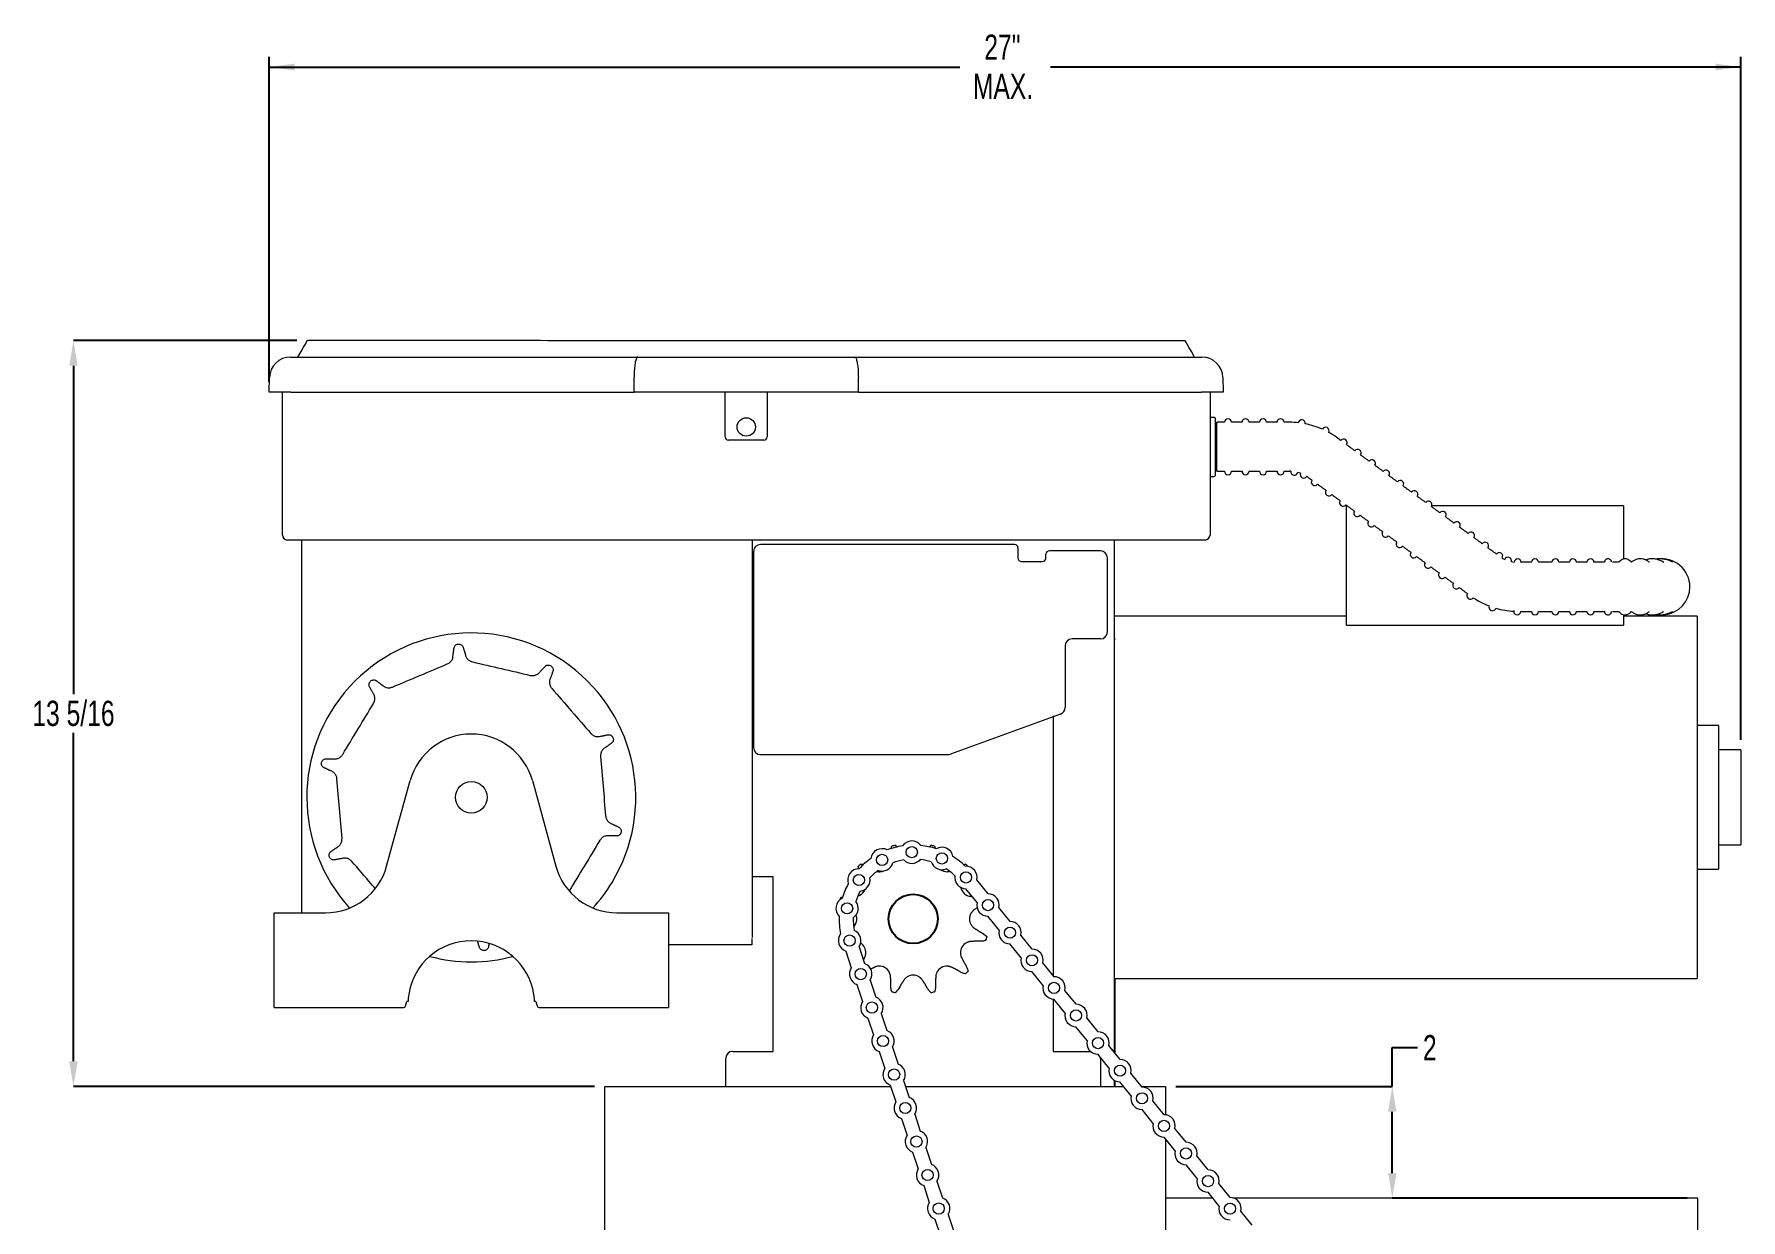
# Model space of a CAD drawing. Header units: inches. Extents: x 2.1 to 21.5, y 6 to 20.3.
# Drawn here: x 11.36 to 21.52, y 13.24 to 20.29 of the extents above; entities that cross this region are included whole.
import ezdxf

# ---------------------------------------------------------------- set-up
doc = ezdxf.new("R2010")
doc.units = ezdxf.units.IN
doc.header["$MEASUREMENT"] = 0
doc.header["$PDSIZE"] = -1
doc.layers.add('DIM', color=1, linetype='Continuous')
doc.styles.add('SLDTEXTSTYLE0', font='ARIAL.TTF', dxfattribs={"width": 0.7})
doc.dimstyles.new('SLDDIMSTYLE0', dxfattribs={"dimtxt": 0.15, "dimasz": 0.15, "dimexe": 0, "dimexo": 0.0625, "dimgap": 0.0375, "dimtad": 0, "dimtih": 1, "dimtoh": 1, "dimdec": 3, "dimlfac": 3, "dimrnd": 1e-09, "dimzin": 12, "dimdsep": 46, "dimtxsty": 'SLDTEXTSTYLE0', "dimsah": 1, "dimcen": 0.09, "dimadec": 0, "dimazin": 0, "dimtfac": 1, "dimtdec": 3, "dimtofl": 0, "dimtmove": 0, "dimatfit": 3, "dimfxl": 0, "dimtolj": 1, "dimtzin": 12, "dimarcsym": 0})
doc.dimstyles.new('SLDDIMSTYLE1', dxfattribs={"dimtxt": 0.15, "dimasz": 0.15, "dimexe": 0, "dimexo": 0.0625, "dimgap": 0.0375, "dimtad": 0, "dimtih": 1, "dimtoh": 1, "dimdec": 3, "dimlfac": 3, "dimrnd": 1e-09, "dimzin": 12, "dimdsep": 46, "dimtxsty": 'SLDTEXTSTYLE0', "dimsah": 1, "dimcen": 0.09, "dimadec": 0, "dimazin": 0, "dimtfac": 1, "dimtdec": 3, "dimtofl": 0, "dimtmove": 0, "dimatfit": 3, "dimfxl": 0, "dimtolj": 1, "dimtzin": 12, "dimarcsym": 0})

# ---------------------------------------------------------------- blocks, each defined once
blk = doc.blocks.new('*D5')
at = {"layer": 'DIM'}
for p, q in [((12.763, 18.221), (12.763, 20.155)), ((21.516, 16.092), (21.516, 20.155)), ((12.763, 20.095), (16.87, 20.095)), ((21.516, 20.095), (17.409, 20.095))]:
    blk.add_line(p, q, dxfattribs=at)
for points in [[(12.763, 20.095), (12.913, 20.075), (12.913, 20.115)], [(21.516, 20.095), (21.366, 20.115), (21.366, 20.075)]]:
    blk.add_solid(points, dxfattribs=at)
at = {"layer": 'DIM', "char_height": 0.15, "attachment_point": 1, "style": 'SLDTEXTSTYLE0'}
for s, insert in [('27"', (17.016, 20.288)), ('MAX.', (16.948, 20.055))]:
    blk.add_mtext(s, dxfattribs=dict(at, insert=insert))
blk = doc.blocks.new('*D10')
at = {"color": 0, "linetype": 'ByBlock', "lineweight": -2}
for p, q in [((12.927, 18.467), (11.598, 18.467)), ((11.598, 18.317), (11.598, 16.363)), ((11.598, 14.179), (11.598, 16.133)), ((14.697, 14.029), (11.598, 14.029))]:
    blk.add_line(p, q, dxfattribs=at)
at = {"color": 0, "linetype": 'ByBlock'}
for points in [[(11.598, 18.467), (11.573, 18.317), (11.623, 18.317)], [(11.598, 14.029), (11.573, 14.179), (11.623, 14.179)]]:
    blk.add_solid(points, dxfattribs=at)
at = {"layer": 'DEFPOINTS', "color": 0, "linetype": 'ByBlock'}
for p in [(12.989, 18.467), (14.76, 14.029)]:
    blk.add_point(p, dxfattribs=at)
at = {"color": 0, "linetype": 'ByBlock', "insert": (11.598, 16.248), "char_height": 0.15, "attachment_point": 5, "style": 'SLDTEXTSTYLE0'}
blk.add_mtext('13 5/16', dxfattribs=at)
blk = doc.blocks.new('*D11')
at = {"layer": 'DEFPOINTS', "color": 0}
for p in [(18.093, 14.029), (19.443, 13.364), (21.26, 13.364)]:
    blk.add_point(p, dxfattribs=at)
at = {"layer": 'DIM', "color": 0, "lineweight": -2}
for p, q in [((19.443, 14.029), (19.443, 14.26)), ((19.443, 14.26), (19.593, 14.26)), ((18.155, 14.029), (19.443, 14.029)), ((19.443, 13.514), (19.443, 13.879)), ((21.197, 13.364), (19.443, 13.364))]:
    blk.add_line(p, q, dxfattribs=at)
at = {"layer": 'DIM', "color": 0}
for points in [[(19.418, 13.879), (19.468, 13.879), (19.443, 14.029)], [(19.418, 13.514), (19.468, 13.514), (19.443, 13.364)]]:
    blk.add_solid(points, dxfattribs=at)
at = {"layer": 'DIM', "color": 0, "insert": (19.666, 14.335), "char_height": 0.15, "attachment_point": 2, "style": 'SLDTEXTSTYLE0'}
blk.add_mtext('\\A1;2', dxfattribs=at)

msp = doc.modelspace()

# ---------------------------------------------------------------- linework, layer by layer
at = {"color": 7, "linetype": 'Continuous', "lineweight": 15}
for p, q in [((12.889271, 18.369427), (12.891433, 18.369427)), ((12.891433, 18.369427), (14.95452, 18.369427)), ((14.95452, 18.369427), (16.245014, 18.369427)), ((16.245014, 18.369427), (18.3081, 18.369427)), ((18.3081, 18.369427), (18.310263, 18.369427)), ((12.762797, 18.161094), (12.76429, 18.246609)), ((18.435244, 18.246609), (18.436737, 18.161094)), ((12.891433, 18.161094), (12.762797, 18.161094)), ((12.840667, 17.316834), (12.840667, 18.161094)), ((12.891433, 18.161094), (14.932476, 18.161094)), ((16.267057, 18.161094), (14.932476, 18.161094)), ((15.474767, 17.894751), (15.474767, 18.161094)), ((15.724767, 18.161094), (15.724767, 17.894751)), ((16.267057, 18.161094), (18.3081, 18.161094)), ((18.436737, 18.161094), (18.3081, 18.161094)), ((18.358867, 18.161094), (18.358867, 17.316834)), ((18.358867, 18.01076), (18.3822, 18.01076)), ((18.388867, 18.004261), (18.388867, 17.734989)), ((18.398867, 17.835234), (18.398867, 17.981067)), ((15.704767, 17.87475), (15.494767, 17.87475)), ((18.398867, 17.6894), (18.398867, 17.835234)), ((18.388867, 17.734989), (18.388867, 17.67055)), ((18.388867, 17.67055), (18.388867, 17.665234)), ((19.1687, 17.484234), (19.1687, 17.1509)), ((20.8187, 17.484234), (20.8187, 17.167157)), ((12.840667, 17.310167), (12.840667, 17.316834)), ((16.65907, 17.280234), (12.8706, 17.280234)), ((12.954533, 17.280234), (12.954533, 15.062567)), ((15.6362, 17.280234), (15.6362, 14.9159)), ((18.328933, 17.280234), (16.65907, 17.280234)), ((17.789533, 14.670901), (17.789533, 17.280234)), ((18.358867, 17.316834), (18.358867, 17.310167)), ((15.642867, 17.211978), (15.642867, 16.045311)), ((16.657868, 17.253645), (15.684533, 17.253645)), ((17.1962, 17.253645), (16.657868, 17.253645)), ((17.2162, 17.233645), (17.2162, 17.173644)), ((17.382867, 17.173644), (17.382867, 17.196144)), ((17.7062, 17.216144), (17.402867, 17.216144)), ((17.747867, 16.733478), (17.747867, 17.174478)), ((17.2362, 17.153644), (17.362867, 17.153644)), ((19.1687, 17.1509), (19.1687, 16.774754)), ((20.789143, 17.147734), (20.753135, 17.147734)), ((20.753036, 16.856067), (20.789207, 16.856067)), ((19.1687, 16.774754), (20.8187, 16.774754)), ((20.8187, 16.836417), (20.8187, 16.774754)), ((21.214533, 16.827567), (20.8812, 16.827567)), ((21.2562, 16.827567), (21.2562, 14.670901)), ((17.4962, 16.650144), (17.4962, 16.283487)), ((17.7062, 16.691811), (17.537867, 16.691811)), ((17.789533, 16.695311), (17.789533, 16.685311)), ((17.468784, 16.244333), (16.814403, 16.006157)), ((17.4262, 16.234187), (17.4262, 14.688079)), ((21.382867, 16.175901), (21.382867, 15.322567)), ((15.684533, 16.003644), (16.800152, 16.003644)), ((21.5162, 16.031567), (21.5162, 15.4669)), ((13.461029, 15.339281), (13.601371, 15.849187)), ((14.327696, 15.849187), (14.468037, 15.339281)), ((16.620635, 15.366845), (16.628885, 15.371283)), ((15.759533, 15.275901), (15.6362, 15.275901)), ((15.759533, 14.237567), (15.759533, 15.275901)), ((17.038162, 15.174962), (16.972148, 15.257791)), ((16.972993, 15.123024), (16.90698, 15.205853)), ((12.7912, 14.575234), (12.7912, 15.062567)), ((12.7912, 15.062567), (13.097867, 15.062567)), ((14.8312, 15.062567), (15.137867, 15.062567)), ((15.137867, 15.062567), (15.137867, 14.575234)), ((17.103877, 14.958801), (17.037864, 15.041629)), ((17.169045, 15.010739), (17.103032, 15.093568)), ((17.299929, 14.846515), (17.233916, 14.929344)), ((15.6337, 14.872234), (15.137867, 14.872234)), ((15.6337, 14.9089), (15.6337, 14.872234)), ((16.191634, 14.834484), (16.225052, 14.733977)), ((16.270711, 14.860776), (16.304129, 14.76027)), ((17.234761, 14.794577), (17.168748, 14.877406)), ((17.430813, 14.682291), (17.3648, 14.76512)), ((16.257891, 14.63521), (16.291309, 14.534703)), ((16.336968, 14.661502), (16.370386, 14.560996)), ((17.365645, 14.630353), (17.299631, 14.713182)), ((12.7912, 14.499234), (12.7912, 14.575234)), ((13.588207, 14.535234), (13.580755, 14.535234)), ((14.348312, 14.535234), (14.34086, 14.535234)), ((15.137867, 14.575234), (15.137867, 14.499234)), ((17.4262, 14.549108), (17.4262, 14.237567)), ((17.496528, 14.466129), (17.430515, 14.548958)), ((17.561696, 14.518067), (17.495683, 14.600896)), ((12.7912, 14.499234), (13.56344, 14.499234)), ((14.365627, 14.499234), (15.137867, 14.499234)), ((16.324149, 14.435936), (16.357566, 14.33543)), ((16.403225, 14.462229), (16.436643, 14.361722)), ((17.69258, 14.353843), (17.626567, 14.436672)), ((17.627412, 14.301906), (17.561399, 14.384734)), ((15.519533, 14.237567), (15.759533, 14.237567)), ((16.390406, 14.236663), (16.423824, 14.136156)), ((16.469483, 14.262955), (16.5029, 14.162449)), ((17.4262, 14.237567), (17.647897, 14.237567)), ((17.758296, 14.137682), (17.692283, 14.22051)), ((17.823464, 14.18962), (17.757451, 14.272448)), ((15.477867, 14.029234), (15.477867, 14.1959)), ((17.707867, 14.1959), (17.7075, 14.201417)), ((17.707867, 14.1959), (17.707867, 14.029234)), ((14.759533, 13.779234), (14.759533, 14.029234)), ((14.759533, 14.029234), (16.459375, 14.029234)), ((16.456663, 14.037389), (16.490081, 13.936882)), ((16.53574, 14.063682), (16.569158, 13.963175)), ((16.547193, 14.029234), (17.844727, 14.029234)), ((17.889179, 13.973458), (17.823166, 14.056287)), ((17.954348, 14.025396), (17.888334, 14.108225)), ((17.951289, 14.029234), (18.092867, 14.029234)), ((18.092867, 14.029234), (18.092867, 13.860716)), ((18.085231, 13.861172), (18.019218, 13.944001)), ((16.52292, 13.838115), (16.556338, 13.737609)), ((16.601997, 13.864408), (16.635415, 13.763901)), ((18.020063, 13.809234), (17.95405, 13.892063)), ((14.759533, 11.779234), (14.759533, 13.779234)), ((18.150947, 13.64501), (18.084934, 13.727839)), ((18.092867, 13.717885), (18.092867, 12.030551)), ((18.216115, 13.696948), (18.150102, 13.779777)), ((16.589177, 13.638842), (16.622595, 13.538335)), ((16.668254, 13.665134), (16.701672, 13.564627)), ((18.346999, 13.532724), (18.280985, 13.615553)), ((18.281831, 13.480786), (18.215817, 13.563615)), ((16.655434, 13.439568), (16.688852, 13.339061)), ((16.734511, 13.46586), (16.767929, 13.365354)), ((18.477882, 13.368501), (18.411869, 13.45133)), ((18.374721, 13.364234), (18.092867, 13.364234)), ((18.412714, 13.316563), (18.346701, 13.399392)), ((21.259533, 13.364234), (18.501201, 13.364234)), ((21.259533, 8.030901), (21.259533, 13.364234)), ((16.721692, 13.240294), (16.755109, 13.139788)), ((16.800768, 13.266587), (16.834186, 13.16608)), ((18.608766, 13.204277), (18.542753, 13.287106))]:
    msp.add_line(p, q, dxfattribs=at)
for p, q in [((17.789533, 14.670901), (17.789533, 14.232193)), ((17.789533, 14.065479), (17.789533, 14.029234))]:
    msp.add_line(p, q)
at = {"color": 7, "linetype": 'Continuous', "lineweight": 15, "flags": 128}
for points in [[(12.9331, 18.369427), (12.951679, 18.401608), (12.96656, 18.427381), (12.97773, 18.446729), (12.985182, 18.459635), (12.988909, 18.466092), (12.989375, 18.466899)], [(18.266433, 18.369427), (18.247854, 18.401608), (18.232974, 18.427381), (18.221804, 18.446729), (18.214352, 18.459635), (18.210624, 18.466092), (18.210158, 18.466899)], [(20.165105, 16.860965), (20.165094, 16.859879), (20.165084, 16.858935), (20.165075, 16.858135), (20.165069, 16.85748), (20.165063, 16.856969), (20.165059, 16.856604), (20.165057, 16.856385), (20.165056, 16.856312)]]:
    msp.add_lwpolyline(points, dxfattribs=at)
at = {"color": 7, "linetype": 'Continuous', "lineweight": 15}
for centre, radius in [((15.599767, 17.953084), 0.054667), ((13.964533, 15.749234), 0.094), ((16.584868, 15.423106), 0.033333), ((16.40805, 15.377199), 0.033333), ((16.763658, 15.385606), 0.033333), ((16.270083, 15.257459), 0.033333), ((16.907129, 15.27252), 0.033333), ((17.038013, 15.108296), 0.033333), ((16.199745, 15.088863), 0.033333), ((16.214753, 14.897013), 0.033333), ((17.168896, 14.944072), 0.033333), ((16.28101, 14.69774), 0.033333), ((17.29978, 14.779848), 0.033333), ((17.430664, 14.615625), 0.033333), ((16.347267, 14.498466), 0.033333), ((17.561548, 14.451401), 0.033333), ((16.413524, 14.299192), 0.033333), ((17.692431, 14.287177), 0.033333), ((16.479782, 14.099919), 0.033333), ((17.823315, 14.122953), 0.033333), ((16.546039, 13.900645), 0.033333), ((17.954199, 13.958729), 0.033333), ((18.085082, 13.794506), 0.033333), ((16.612296, 13.701371), 0.033333), ((18.215966, 13.630282), 0.033333), ((16.678553, 13.502098), 0.033333), ((18.34685, 13.466058), 0.033333), ((16.74481, 13.302824), 0.033333), ((18.477734, 13.301834), 0.033333)]:
    msp.add_circle(centre, radius, dxfattribs=at)
msp.add_circle((16.592867, 15.0259), 0.146667)
for centre, radius, start, end in [((12.889271, 18.244428), 0.125, 90, 179), ((18.310263, 18.244428), 0.125, 1, 90), ((18.465533, 17.981067), 0.020833, 0, 180), ((18.5697, 17.981067), 0.020833, 0, 180), ((18.673867, 17.981067), 0.020833, 0, 180), ((18.778033, 17.981067), 0.020833, 0, 180), ((18.831819, 17.5019), 0.479167, 83.8329994, 90), ((18.903966, 17.975604), 0.020833, 351.3401622, 171.3401622), ((18.831819, 17.5019), 0.479167, 65.9289552, 78.85706), ((15.494767, 17.89475), 0.02, 180, 270), ((15.704767, 17.89475), 0.02, 270, 0), ((19.046107, 17.930481), 0.020833, 333.4352311, 153.4352311), ((18.831819, 17.5019), 0.479167, 53.8732842, 60.935488), ((19.153527, 17.860314), 0.020833, 323.8732842, 143.8732842), ((19.237664, 17.7989), 0.020833, 323.8732842, 143.8732842), ((18.3822, 17.665234), 0.006667, 270, 0), ((18.465533, 17.6894), 0.020833, 180, 0), ((18.5697, 17.6894), 0.020833, 180, 0), ((18.673867, 17.6894), 0.020833, 180, 0), ((18.778033, 17.6894), 0.020833, 180, 0), ((18.831819, 17.5019), 0.1875, 87.7235322, 90), ((18.860051, 17.687263), 0.020833, 171.3401622, 351.3401622), ((18.831819, 17.5019), 0.1875, 69.8189874, 74.9576477), ((18.915671, 17.669606), 0.020833, 153.4352311, 333.4352311), ((19.321801, 17.737486), 0.020833, 323.8732842, 143.8732842), ((19.405938, 17.676073), 0.020833, 323.8732842, 143.8732842), ((18.831819, 17.5019), 0.1875, 53.8732842, 57.0533027), ((18.981569, 17.624731), 0.020833, 143.8732842, 323.8732842), ((19.065706, 17.563317), 0.020833, 143.8732842, 323.8732842), ((19.490075, 17.614659), 0.020833, 323.8732842, 143.8732842), ((19.574212, 17.553245), 0.020833, 323.8732842, 143.8732842), ((19.149843, 17.501903), 0.020833, 143.8732842, 323.8732842), ((19.658349, 17.491831), 0.020833, 323.8732842, 143.8732842), ((19.23398, 17.440489), 0.020833, 143.8732842, 323.8732842), ((19.318117, 17.379075), 0.020833, 143.8732842, 323.8732842), ((19.742486, 17.430417), 0.020833, 323.8732842, 143.8732842), ((19.826623, 17.369003), 0.020833, 323.8732842, 143.8732842), ((12.8706, 17.310167), 0.029933, 180, 270), ((18.328933, 17.310167), 0.029933, 270, 0), ((19.402254, 17.317661), 0.020833, 143.8732842, 323.8732842), ((19.486391, 17.256247), 0.020833, 143.8732842, 323.8732842), ((19.91076, 17.307589), 0.020833, 323.8732842, 143.8732842), ((19.994897, 17.246176), 0.020833, 323.8732842, 143.8732842), ((15.684533, 17.211978), 0.041667, 90, 180), ((17.1962, 17.233645), 0.02, 0, 90), ((17.2362, 17.173645), 0.02, 180, 270), ((17.362867, 17.173645), 0.02, 270, 0), ((17.402867, 17.196145), 0.02, 90, 180), ((17.7062, 17.174478), 0.041667, 360, 90), ((19.570527, 17.194834), 0.020833, 143.8732842, 323.8732842), ((20.079034, 17.184762), 0.020833, 323.8732842, 143.8732842), ((20.190914, 17.335234), 0.1875, 239.6792185, 245.1305517), ((20.131401, 17.157429), 0.020833, 341.4940972, 158.3093587), ((20.188948, 17.147744), 0.020833, 359.3990283, 176.2142898), ((20.291585, 17.147734), 0.020833, 0, 180), ((20.4132, 17.147734), 0.020833, 0, 180), ((20.517367, 17.147734), 0.020833, 0, 180), ((20.621533, 17.147734), 0.020833, 0, 180), ((21.046533, 17.0019), 0.166667, 0, 99.7493763), ((19.654664, 17.13342), 0.020833, 143.8732842, 323.8732842), ((19.738801, 17.072006), 0.020833, 143.8732842, 323.8732842), ((20.190914, 17.335234), 0.1875, 257.7417495, 263.0363828), ((19.822938, 17.010592), 0.020833, 143.8732842, 323.8732842), ((19.907075, 16.949178), 0.020833, 143.8732842, 323.8732842), ((21.046533, 17.0019), 0.166667, 274.5251331, 0), ((20.190914, 17.335234), 0.479167, 236.1849087, 249.0031932), ((20.038826, 16.880844), 0.020833, 161.4940972, 341.4940972), ((20.190914, 17.335234), 0.479167, 253.991219, 266.8905166), ((20.185888, 16.856093), 0.020833, 179.3990283, 359.3990283), ((20.291585, 16.856067), 0.020833, 180, 0), ((20.4132, 16.856067), 0.020833, 180, 0), ((20.517367, 16.856067), 0.020833, 180, 0), ((20.621533, 16.856067), 0.020833, 180, 0), ((13.964533, 15.749234), 0.978277, 328.8554699, 222.3018131), ((17.537867, 16.650145), 0.041667, 90, 180), ((17.7062, 16.733478), 0.041667, 270, 0), ((17.454533, 16.283487), 0.041667, 290, 0), ((13.964533, 15.749234), 0.376667, 15.3884768, 164.6115232), ((15.684533, 16.045311), 0.041667, 180, 270), ((16.800152, 16.045311), 0.041667, 270, 290), ((16.40805, 15.377199), 0.066667, 62.7992181, 172.7093398), ((16.594322, 15.023217), 0.441667, 98.4529031, 110.6556548), ((16.592867, 15.0259), 0.451255, 103.5963742, 106.4036258), ((16.584868, 15.423106), 0.066667, 36.3992181, 146.3093398), ((16.594322, 15.023217), 0.441667, 72.0529031, 84.2556548), ((16.592867, 15.0259), 0.451255, 73.5963742, 76.4036258), ((16.763658, 15.385606), 0.066667, 9.9992181, 119.9093398), ((13.097867, 15.439234), 0.376667, 270, 344.6115232), ((14.8312, 15.439234), 0.376667, 195.3884768, 270), ((16.592867, 15.0259), 0.451255, 133.5963742, 136.4036258), ((16.594322, 15.023217), 0.441667, 124.8529031, 137.0556548), ((16.40805, 15.377199), 0.066667, 250.2691271, 345.2394308), ((16.594322, 15.023217), 0.358333, 99.236391, 109.8721669), ((16.584868, 15.423106), 0.066667, 223.8691271, 318.8394308), ((16.594322, 15.023217), 0.358333, 72.836391, 83.4721669), ((16.763658, 15.385606), 0.066667, 197.4691271, 292.4394308), ((16.594322, 15.023217), 0.441667, 45.6529031, 57.8556548), ((16.907129, 15.27252), 0.066667, 347.2364664, 93.5093398), ((16.592867, 15.0259), 0.451255, 43.5963742, 46.4036258), ((13.964533, 15.749234), 0.978277, 317.6981869, 328.8554699), ((16.594322, 15.023217), 0.441667, 151.2529031, 163.4556548), ((16.270083, 15.257459), 0.066667, 89.1992181, 199.1093398), ((16.270083, 15.257459), 0.066667, 276.6691271, 11.6394308), ((16.594322, 15.023217), 0.358333, 125.636391, 136.2721669), ((16.391632, 15.374449), 0.0675, 267.7503494, 289.4735958), ((16.794101, 15.374449), 0.0675, 234.4639434, 272.2496506), ((16.594322, 15.023217), 0.358333, 46.436391, 57.0721669), ((16.907129, 15.27252), 0.066667, 171.0691271, 269.8720915), ((16.199745, 15.088863), 0.066667, 115.5992181, 225.5093398), ((16.592867, 15.0259), 0.451255, 163.5963742, 165.454145), ((16.199745, 15.088863), 0.066667, 303.0691271, 38.0394308), ((16.594322, 15.023217), 0.358333, 152.036391, 162.6721669), ((16.244318, 15.227135), 0.0675, 297.7503494, 338.0424232), ((16.941415, 15.227135), 0.0675, 191.227301, 242.2496506), ((17.038013, 15.108296), 0.066667, 347.2364664, 89.8720915), ((16.594322, 15.023217), 0.441667, 177.6529031, 191.2929997), ((16.594322, 15.023217), 0.358333, 178.436391, 190.5095118), ((16.190398, 15.0259), 0.0675, 327.7503494, 20.5357403), ((16.995336, 15.0259), 0.0675, 147.7503494, 212.2496506), ((17.038013, 15.108296), 0.066667, 167.2364664, 269.8720915), ((16.214753, 14.897013), 0.066667, 143.436563, 249.7094364), ((16.214753, 14.897013), 0.066667, 327.0738113, 65.8767757), ((17.168896, 14.944072), 0.066667, 167.2364664, 269.8720915), ((17.168896, 14.944072), 0.066667, 347.2364664, 89.8720915), ((13.964533, 14.519234), 0.376667, 8.5500077, 171.4499923), ((16.244318, 14.824666), 0.0675, 357.7503494, 58.3510423), ((16.941415, 14.824666), 0.0675, 117.7503494, 182.2496506), ((16.592867, 15.0259), 0.451255, 343.5963742, 346.4036258), ((17.29978, 14.779848), 0.066667, 347.2364664, 89.8720915), ((13.964533, 15.749234), 0.978277, 255.3242959, 284.6757041), ((16.28101, 14.69774), 0.066667, 147.0738113, 249.7094364), ((16.28101, 14.69774), 0.066667, 327.0738113, 69.7094364), ((16.391632, 14.677352), 0.0675, 27.7503494, 92.2496506), ((16.794101, 14.677352), 0.0675, 87.7503494, 152.2496506), ((17.29978, 14.779848), 0.066667, 167.2364664, 269.8720915), ((16.592867, 14.623431), 0.0675, 57.7503494, 122.2496506), ((16.592867, 15.0259), 0.451255, 313.5963742, 316.4036258), ((17.430664, 14.615625), 0.066667, 167.2364664, 269.8720915), ((17.430664, 14.615625), 0.066667, 347.2364664, 89.8720915), ((16.347267, 14.498466), 0.066667, 147.0738113, 249.7094364), ((16.347267, 14.498466), 0.066667, 327.0738113, 69.7094364), ((16.592867, 15.0259), 0.451255, 253.5963742, 256.4036258), ((16.592867, 15.0259), 0.451255, 283.5963742, 286.4036258), ((17.561548, 14.451401), 0.066667, 347.2364664, 89.8720915), ((17.561548, 14.451401), 0.066667, 167.2364664, 269.8720915), ((16.413524, 14.299192), 0.066667, 147.0738113, 249.7094364), ((16.413524, 14.299192), 0.066667, 327.0738113, 69.7094364), ((17.692431, 14.287177), 0.066667, 347.2364664, 89.8720915), ((15.519533, 14.1959), 0.041667, 90, 180), ((17.692431, 14.287177), 0.066667, 167.2364664, 269.8720915), ((16.479782, 14.099919), 0.066667, 147.0738113, 249.7094364), ((16.479782, 14.099919), 0.066667, 327.0738113, 69.7094364), ((17.823315, 14.122953), 0.066667, 167.2364664, 269.8720915), ((17.823315, 14.122953), 0.066667, 347.2364664, 89.8720915), ((17.954199, 13.958729), 0.066667, 347.2364664, 89.8720915), ((16.546039, 13.900645), 0.066667, 147.0738113, 249.7094364), ((16.546039, 13.900645), 0.066667, 327.0738113, 69.7094364), ((17.954199, 13.958729), 0.066667, 167.2364664, 269.8720915), ((18.085082, 13.794506), 0.066667, 167.2364664, 269.8720915), ((18.085082, 13.794506), 0.066667, 347.2364664, 89.8720915), ((16.612296, 13.701371), 0.066667, 147.0738113, 249.7094364), ((16.612296, 13.701371), 0.066667, 327.0738113, 69.7094364), ((18.215966, 13.630282), 0.066667, 167.2364664, 269.8720915), ((18.215966, 13.630282), 0.066667, 347.2364664, 89.8720915), ((16.678553, 13.502098), 0.066667, 147.0738113, 249.7094364), ((16.678553, 13.502098), 0.066667, 327.0738113, 69.7094364), ((18.34685, 13.466058), 0.066667, 347.2364664, 89.8720915), ((18.34685, 13.466058), 0.066667, 167.2364664, 269.8720915), ((16.74481, 13.302824), 0.066667, 147.0738113, 249.7094364), ((16.74481, 13.302824), 0.066667, 327.0738113, 69.7094364), ((18.477734, 13.301834), 0.066667, 167.2364664, 269.8720915), ((18.477734, 13.301834), 0.066667, 347.2364664, 89.8720915)]:
    msp.add_arc(centre, radius, start, end, dxfattribs=at)
for centre, start_param, end_param in [((13.56344, 14.575234), 3.141592654, 4.158127146), ((14.365627, 14.575234), 2.125058161, 3.141592654)]:
    msp.add_ellipse(centre, major_axis=(0, 0.076), ratio=0.267949192, start_param=start_param, end_param=end_param, dxfattribs=at)
for points in [[(18.210624, 18.466092), (12.989375, 18.466899)], [(14.932476, 18.161094), (14.932732, 18.246609)], [(16.267057, 18.161094), (16.266801, 18.246609)], [(18.4447, 17.981067), (18.398867, 17.981067)], [(18.548867, 17.981067), (18.486367, 17.981067)], [(18.653033, 17.981067), (18.590533, 17.981067)], [(18.7572, 17.981067), (18.6947, 17.981067)], [(18.831819, 17.981067), (18.798867, 17.981067)], [(19.1367, 17.872597), (19.114323, 17.88893)], [(19.220837, 17.811183), (19.170355, 17.848032)], [(19.304974, 17.749769), (19.254492, 17.786618)], [(18.398867, 17.6894), (18.4447, 17.6894)], [(18.486367, 17.6894), (18.548867, 17.6894)], [(18.590533, 17.6894), (18.653033, 17.6894)], [(18.6947, 17.6894), (18.7572, 17.6894)], [(18.798867, 17.6894), (18.831819, 17.6894)], [(19.389111, 17.688355), (19.338629, 17.725204)], [(18.358867, 17.658567), (18.3822, 17.658567)], [(18.942364, 17.653347), (18.964741, 17.637013)], [(18.998396, 17.612448), (19.048878, 17.5756)], [(19.473248, 17.626941), (19.422766, 17.66379)], [(19.557385, 17.565528), (19.506903, 17.602376)], [(19.082533, 17.551034), (19.133015, 17.514186)], [(19.16667, 17.48962), (19.217152, 17.452772)], [(19.174049, 17.484234), (19.1687, 17.484234)], [(19.641522, 17.504114), (19.59104, 17.540962)], [(19.725659, 17.4427), (19.675177, 17.479548)], [(20.8187, 17.484234), (19.677748, 17.484234)], [(19.250807, 17.428206), (19.301289, 17.391358)], [(19.334944, 17.366792), (19.385426, 17.329944)], [(19.809796, 17.381286), (19.759314, 17.418135)], [(19.419081, 17.305379), (19.469563, 17.26853)], [(19.893933, 17.319872), (19.843451, 17.356721)], [(19.97807, 17.258458), (19.927588, 17.295307)], [(19.503218, 17.243965), (19.5537, 17.207117)], [(19.587355, 17.182551), (19.637837, 17.145703)], [(20.062207, 17.197044), (20.011725, 17.233893)], [(19.671492, 17.121137), (19.721974, 17.084289)], [(19.755629, 17.059723), (19.806111, 17.022875)], [(20.270751, 17.147734), (20.209762, 17.147734)], [(20.392367, 17.147734), (20.312418, 17.147734)], [(20.496533, 17.147734), (20.434033, 17.147734)], [(20.6007, 17.147734), (20.5382, 17.147734)], [(20.704858, 17.147734), (20.642367, 17.147734)], [(19.839766, 16.998309), (19.890248, 16.961461)], [(20.206742, 16.856067), (20.270751, 16.856067)], [(20.312418, 16.856067), (20.392367, 16.856067)], [(20.434033, 16.856067), (20.496533, 16.856067)], [(20.5382, 16.856067), (20.6007, 16.856067)], [(20.642367, 16.856067), (20.704863, 16.856067)], [(18.557867, 16.827567), (17.789533, 16.827567)], [(19.1687, 16.827567), (18.557867, 16.827567)], [(20.8812, 16.827567), (20.8187, 16.827567)], [(21.2562, 16.827567), (21.214533, 16.827567)], [(13.856556, 16.596348), (13.862251, 16.640538)], [(13.915007, 16.645019), (13.928074, 16.602424)], [(14.375099, 16.498032), (14.40568, 16.530434)], [(14.450996, 16.50305), (14.43653, 16.460909)], [(13.379256, 16.371096), (13.357889, 16.410193)], [(13.397937, 16.444829), (13.433545, 16.418049)], [(21.382867, 16.175901), (21.2562, 16.175901)], [(14.736821, 16.113699), (14.780607, 16.121938)], [(14.801172, 16.073149), (14.764699, 16.047559)], [(13.097287, 15.978945), (13.141835, 15.978209)], [(21.5162, 16.031567), (21.382867, 16.031567)], [(13.125513, 15.908314), (13.085246, 15.927385)], [(14.803554, 15.590153), (14.843821, 15.571082)], [(13.127895, 15.425319), (13.164368, 15.450909)], [(14.831781, 15.519523), (14.787232, 15.520258)], [(16.486785, 15.46451), (16.498384, 15.452182)], [(16.720302, 15.458788), (16.723583, 15.444858)], [(21.382867, 15.4669), (21.5162, 15.4669)], [(13.192246, 15.384768), (13.14846, 15.376529)], [(16.281693, 15.352707), (16.297929, 15.347821)], [(16.628885, 15.371283), (16.637891, 15.378634)], [(16.379184, 15.308928), (16.388983, 15.307001)], [(16.796751, 15.307001), (16.80828, 15.308873)], [(21.2562, 15.322567), (21.382867, 15.322567)], [(16.159979, 15.153336), (16.173368, 15.15581)], [(16.266568, 15.16426), (16.275748, 15.167399)], [(16.929694, 15.16066), (16.943646, 15.159848)], [(16.951948, 15.077608), (16.938249, 15.061919)], [(16.974112, 15.092186), (16.951948, 15.077608)], [(16.240152, 14.981483), (16.247484, 14.989882)], [(16.951948, 14.974192), (16.985734, 14.951971)], [(16.985734, 14.951971), (16.997484, 14.94607)], [(14.014059, 14.853448), (14.000993, 14.896044)], [(14.069536, 14.879031), (14.066816, 14.85793)], [(16.307748, 14.801579), (16.311766, 14.822016)], [(16.929694, 14.891141), (16.909986, 14.884403)], [(16.970064, 14.893492), (16.929694, 14.891141)], [(16.983191, 14.892727), (16.970064, 14.893492)], [(16.297306, 14.780789), (16.307748, 14.801579)], [(16.368546, 14.740781), (16.34054, 14.726716)], [(16.817188, 14.740781), (16.796751, 14.7448)], [(16.853325, 14.722632), (16.817188, 14.740781)], [(16.86431, 14.715407), (16.853325, 14.722632)], [(16.877986, 14.801579), (16.896135, 14.765442)], [(16.896135, 14.765442), (16.90336, 14.754457)], [(16.458107, 14.689073), (16.451369, 14.708781)], [(16.460458, 14.648703), (16.458107, 14.689073)], [(16.459693, 14.635577), (16.460458, 14.648703)], [(16.518937, 14.633033), (16.513036, 14.621284)], [(16.541159, 14.666819), (16.518937, 14.633033)], [(16.644575, 14.666819), (16.628885, 14.680518)], [(16.666796, 14.633033), (16.644575, 14.666819)], [(16.672697, 14.621284), (16.666796, 14.633033)], [(16.727627, 14.689073), (16.725275, 14.648703)], [(16.725275, 14.648703), (16.72604, 14.635577)], [(17.789533, 14.670901), (20.8812, 14.670901)], [(20.8812, 14.670901), (21.2562, 14.670901)]]:
    msp.add_open_spline(points, degree=1, dxfattribs=at)
for points, knots in [([(14.95452, 18.369427), (14.954494, 18.369427), (14.952889, 18.369416), (14.948827, 18.366869), (14.942763, 18.35285), (14.93729, 18.324947), (14.933553, 18.288256), (14.933006, 18.260492), (14.932732, 18.246609)], [0, 0, 0, 0, 0.002242623, 0.141619702, 0.359136794, 0.573675429, 0.786810893, 1, 1, 1, 1]), ([(16.245014, 18.369427), (16.245039, 18.369427), (16.246644, 18.369416), (16.250706, 18.366869), (16.25677, 18.35285), (16.262244, 18.324947), (16.26598, 18.288256), (16.266527, 18.260492), (16.266801, 18.246609)], [0, 0, 0, 0, 0.002242623, 0.141619849, 0.3591369, 0.573675625, 0.786810964, 1, 1, 1, 1]), ([(18.3822, 18.01076), (18.382942, 18.01069), (18.384425, 18.010549), (18.386402, 18.009454), (18.387919, 18.007837), (18.388704, 18.006035), (18.388864, 18.004802), (18.388867, 18.004293), (18.388867, 18.004261)], [0, 0, 0, 0, 0.210825648, 0.421581702, 0.633716464, 0.848696107, 0.990316175, 1, 1, 1, 1]), ([(20.746718, 17.151051), (20.746505, 17.151916), (20.74606, 17.153723), (20.744319, 17.157927), (20.740419, 17.163028), (20.734626, 17.167074), (20.726859, 17.16908), (20.719048, 17.167977), (20.712941, 17.164623), (20.709018, 17.160685), (20.706703, 17.156956), (20.705387, 17.153792), (20.704987, 17.15229), (20.704765, 17.151459)], [0, 0, 0, 0, 0.097360811, 0.203634294, 0.287764811, 0.385165371, 0.489694057, 0.60388492, 0.693214216, 0.770112536, 0.840319428, 0.911606349, 1, 1, 1, 1]), ([(20.864427, 17.147734), (20.863319, 17.149176), (20.859179, 17.154189), (20.851474, 17.161223), (20.840165, 17.167073), (20.827784, 17.16925), (20.815389, 17.167308), (20.804263, 17.161568), (20.796244, 17.154998), (20.792336, 17.149565), (20.791019, 17.147734)], [0.7788189383, 0.7788189383, 0.7788189383, 0.7788189383, 0.7923079082, 0.8275417184, 0.8588459474, 0.8886436187, 0.9201582562, 0.9508878938, 0.9834448265, 1, 1, 1, 1]), ([(20.972423, 17.147734), (20.97138, 17.148602), (20.964966, 17.153733), (20.952556, 17.1614), (20.934494, 17.167574), (20.916225, 17.169239), (20.898358, 17.166702), (20.88153, 17.159871), (20.870107, 17.153336), (20.86487, 17.148264), (20.864322, 17.147734)], [0.7637379737, 0.7637379737, 0.7637379737, 0.7637379737, 0.771514614, 0.8109831918, 0.8493330293, 0.8864435507, 0.9227842346, 0.9589818862, 0.9957101947, 1, 1, 1, 1]), ([(21.057738, 17.147734), (21.057362, 17.147978), (21.050377, 17.152477), (21.036171, 17.159869), (21.014226, 17.166663), (20.99175, 17.169179), (20.969824, 17.167881), (20.955981, 17.16372), (20.94936, 17.16173)], [0.788940805, 0.788940805, 0.788940805, 0.788940805, 0.7913864165, 0.8343148559, 0.8769367939, 0.9192643884, 0.9613875118, 1, 1, 1, 1]), ([(21.111125, 17.147734), (21.104115, 17.151749), (21.089094, 17.158889), (21.06499, 17.166059), (21.039721, 17.1689), (21.021047, 17.168936), (21.011252, 17.166795), (21.009735, 17.166464)], [0.8103210119, 0.8103210119, 0.8103210119, 0.8103210119, 0.8537984828, 0.8997714652, 0.9456980577, 0.9915917657, 1, 1, 1, 1]), ([(20.704028, 16.856226), (20.70417, 16.855259), (20.704476, 16.85317), (20.705336, 16.849917), (20.707686, 16.844815), (20.712067, 16.839767), (20.718323, 16.836072), (20.726168, 16.834721), (20.733633, 16.836336), (20.739289, 16.839859), (20.742886, 16.843808), (20.744985, 16.847455), (20.746246, 16.850722), (20.746933, 16.853399), (20.747277, 16.855178), (20.747427, 16.856067)], [0, 0, 0, 0, 0.0424663967, 0.0916700975, 0.1283858523, 0.159755639, 0.1955583482, 0.2334748182, 0.2724441757, 0.3035245331, 0.3307131697, 0.3557405732, 0.382220523, 0.4220404158, 0.4615445784, 0.4615445784, 0.4615445784, 0.4615445784]), ([(20.791007, 16.856067), (20.793227, 16.853211), (20.7982, 16.846811), (20.807828, 16.839933), (20.819478, 16.835422), (20.831923, 16.834822), (20.843835, 16.838195), (20.854453, 16.844928), (20.860819, 16.851477), (20.864033, 16.855558), (20.864424, 16.856067)], [0, 0, 0, 0, 0.0269036643, 0.0602772473, 0.0907544573, 0.1204871661, 0.1515160708, 0.1825507778, 0.2164642796, 0.2212257687, 0.2212257687, 0.2212257687, 0.2212257687]), ([(20.864376, 16.856067), (20.869182, 16.852372), (20.879308, 16.844587), (20.896558, 16.837652), (20.914813, 16.834573), (20.932843, 16.835951), (20.950091, 16.841373), (20.963119, 16.848787), (20.970302, 16.854303), (20.972423, 16.856067)], [0, 0, 0, 0, 0.0349856931, 0.0737079738, 0.111162708, 0.1476572815, 0.1838398879, 0.220343063, 0.2361457777, 0.2361457777, 0.2361457777, 0.2361457777]), ([(20.950199, 16.842171), (20.953418, 16.840965), (20.963766, 16.837087), (20.982198, 16.834875), (21.004665, 16.835506), (21.026711, 16.840494), (21.044343, 16.847958), (21.054386, 16.853885), (21.057738, 16.856067)], [0, 0, 0, 0, 0.0191299951, 0.0615088735, 0.1036611276, 0.1457142251, 0.1877863032, 0.2096142068, 0.2096142068, 0.2096142068, 0.2096142068]), ([(21.010175, 16.837479), (21.014703, 16.836713), (21.02759, 16.834534), (21.049242, 16.835486), (21.074288, 16.84), (21.094923, 16.847497), (21.106867, 16.85363), (21.111121, 16.856067)], [0, 0, 0, 0, 0.0248637993, 0.0707603764, 0.1166392552, 0.1625141676, 0.1888976263, 0.1888976263, 0.1888976263, 0.1888976263]), ([(13.862251, 16.640538), (13.863423, 16.643507), (13.865745, 16.649392), (13.872792, 16.656257), (13.881544, 16.660489), (13.89121, 16.661538), (13.900615, 16.659353), (13.90873, 16.654219), (13.913087, 16.648816), (13.914749, 16.645531), (13.915007, 16.645019)], [0, 0, 0, 0, 0.14376378, 0.284887533, 0.422606358, 0.558131486, 0.693837607, 0.831956299, 0.973833169, 1, 1, 1, 1]), ([(13.821915, 16.542812), (13.824883, 16.54425), (13.833618, 16.548481), (13.845548, 16.559786), (13.8551, 16.57702), (13.856071, 16.589913), (13.856556, 16.596348)], [0, 0, 0, 0, 0.146282281, 0.430461075, 0.715733609, 1, 1, 1, 1]), ([(13.928074, 16.602424), (13.928801, 16.598891), (13.930802, 16.589164), (13.939016, 16.574831), (13.953179, 16.561617), (13.965219, 16.55754), (13.97125, 16.555498)], [0, 0, 0, 0, 0.159973552, 0.440440143, 0.719692455, 1, 1, 1, 1]), ([(13.97125, 16.555498), (14.028611, 16.542102), (14.143396, 16.515297), (14.258181, 16.488491), (14.315606, 16.475081)], [0, 0, 0, 0, 0.499724149, 1, 1, 1, 1]), ([(13.357889, 16.410193), (13.357092, 16.413285), (13.355512, 16.41941), (13.357178, 16.429107), (13.361772, 16.437674), (13.368975, 16.444205), (13.377868, 16.447966), (13.387451, 16.448583), (13.394151, 16.446772), (13.397427, 16.445091), (13.397937, 16.444829)], [0, 0, 0, 0, 0.14376363, 0.284884157, 0.422604971, 0.5581328, 0.693835831, 0.831956142, 0.973833764, 1, 1, 1, 1]), ([(13.496057, 16.405463), (13.550337, 16.428342), (13.658956, 16.474125), (13.767575, 16.519908), (13.821915, 16.542812)], [0, 0, 0, 0, 0.499724213, 1, 1, 1, 1]), ([(14.315606, 16.475081), (14.318853, 16.4745), (14.328406, 16.472789), (14.344703, 16.474923), (14.36256, 16.48325), (14.370925, 16.49311), (14.375099, 16.498032)], [0, 0, 0, 0, 0.146285735, 0.43046425, 0.71573453, 1, 1, 1, 1]), ([(14.40568, 16.530434), (14.408374, 16.532148), (14.413711, 16.535544), (14.423448, 16.536955), (14.433016, 16.535234), (14.441453, 16.530401), (14.447777, 16.523106), (14.451325, 16.514183), (14.451674, 16.50725), (14.451087, 16.503616), (14.450996, 16.50305)], [0, 0, 0, 0, 0.143762747, 0.284888264, 0.422605521, 0.558133822, 0.69383948, 0.831955447, 0.973830715, 1, 1, 1, 1]), ([(14.43653, 16.460909), (14.435041, 16.457624), (14.430943, 16.448578), (14.429163, 16.432154), (14.432855, 16.41314), (14.440198, 16.402765), (14.443877, 16.397567)], [0, 0, 0, 0, 0.15997805, 0.440439081, 0.719689916, 1, 1, 1, 1]), ([(13.382699, 16.307423), (13.384255, 16.310331), (13.388835, 16.318888), (13.391841, 16.335047), (13.38944, 16.354603), (13.382647, 16.365605), (13.379256, 16.371096)], [0, 0, 0, 0, 0.146285195, 0.430462247, 0.715736284, 1, 1, 1, 1]), ([(13.433545, 16.418049), (13.436209, 16.415618), (13.443546, 16.408925), (13.458616, 16.402157), (13.47784, 16.399792), (13.489977, 16.40357), (13.496057, 16.405463)], [0, 0, 0, 0, 0.159975967, 0.440438328, 0.719689963, 1, 1, 1, 1]), ([(14.443877, 16.397567), (14.48241, 16.353014), (14.559517, 16.263859), (14.636624, 16.174704), (14.675199, 16.130101)], [0, 0, 0, 0, 0.499723623, 1, 1, 1, 1]), ([(13.199807, 16.004771), (13.230272, 16.055185), (13.291236, 16.156069), (13.3522, 16.256953), (13.382699, 16.307423)], [0, 0, 0, 0, 0.4997241886, 1, 1, 1, 1]), ([(14.675199, 16.130101), (14.677484, 16.127723), (14.684207, 16.120722), (14.698646, 16.11287), (14.717988, 16.109111), (14.73055, 16.112172), (14.736821, 16.113699)], [0, 0, 0, 0, 0.146281838, 0.430464697, 0.715732982, 1, 1, 1, 1]), ([(14.764699, 16.047559), (14.761564, 16.045776), (14.752931, 16.040867), (14.741838, 16.028626), (14.733647, 16.011073), (14.73349, 15.998363), (14.733411, 15.991995)], [0, 0, 0, 0, 0.159974768, 0.440441004, 0.719690905, 1, 1, 1, 1]), ([(14.780607, 16.121938), (14.783793, 16.121742), (14.790107, 16.121351), (14.798814, 16.116771), (14.805543, 16.109754), (14.809528, 16.100886), (14.810357, 16.091265), (14.807981, 16.081962), (14.80419, 16.076148), (14.801578, 16.073553), (14.801172, 16.073149)], [0, 0, 0, 0, 0.1437613, 0.28488258, 0.422608236, 0.558131642, 0.693842063, 0.831960437, 0.973835712, 1, 1, 1, 1]), ([(13.085246, 15.927385), (13.082784, 15.929417), (13.077905, 15.933444), (13.073553, 15.942268), (13.072234, 15.951899), (13.074223, 15.961417), (13.079207, 15.969687), (13.086597, 15.975818), (13.093082, 15.978292), (13.09672, 15.978857), (13.097287, 15.978945)], [0, 0, 0, 0, 0.143761713, 0.28488641, 0.422607905, 0.558135254, 0.69383937, 0.831957733, 0.973834571, 1, 1, 1, 1]), ([(13.141835, 15.978209), (13.145419, 15.977809), (13.155289, 15.976707), (13.171459, 15.980089), (13.188402, 15.989475), (13.196, 15.999666), (13.199807, 16.004771)], [0, 0, 0, 0, 0.159974063, 0.440440505, 0.719689318, 1, 1, 1, 1]), ([(14.733411, 15.991995), (14.738397, 15.933302), (14.748374, 15.815852), (14.758351, 15.698401), (14.763343, 15.639643)], [0, 0, 0, 0, 0.499724255, 1, 1, 1, 1]), ([(13.165724, 15.858824), (13.165274, 15.862092), (13.16395, 15.871707), (13.156884, 15.886546), (13.143445, 15.900956), (13.131483, 15.905864), (13.125513, 15.908314)], [0, 0, 0, 0, 0.146287064, 0.430466577, 0.715734621, 1, 1, 1, 1]), ([(13.195655, 15.506472), (13.19067, 15.565165), (13.180693, 15.682616), (13.170715, 15.800067), (13.165724, 15.858824)], [0, 0, 0, 0, 0.499723611, 1, 1, 1, 1]), ([(14.763343, 15.639643), (14.763793, 15.636376), (14.765118, 15.626761), (14.772183, 15.611921), (14.785621, 15.597511), (14.797584, 15.592603), (14.803554, 15.590153)], [0, 0, 0, 0, 0.1462820191, 0.4304584906, 0.7157300632, 1, 1, 1, 1]), ([(14.843821, 15.571082), (14.846283, 15.56905), (14.851162, 15.565023), (14.855513, 15.556199), (14.856834, 15.546568), (14.854844, 15.537051), (14.849861, 15.528781), (14.84247, 15.52265), (14.835985, 15.520176), (14.832347, 15.519611), (14.831781, 15.519523)], [0, 0, 0, 0, 0.143761995, 0.284882273, 0.422604926, 0.558133849, 0.693840306, 0.831959104, 0.973834489, 1, 1, 1, 1]), ([(13.164368, 15.450909), (13.167503, 15.452692), (13.176135, 15.457601), (13.187229, 15.469842), (13.195419, 15.487395), (13.195576, 15.500105), (13.195655, 15.506472)], [0, 0, 0, 0, 0.159973031, 0.440435261, 0.719690682, 1, 1, 1, 1]), ([(14.729261, 15.493697), (14.698795, 15.443283), (14.637831, 15.342399), (14.576867, 15.241515), (14.546368, 15.191045)], [0, 0, 0, 0, 0.4997241886, 1, 1, 1, 1]), ([(14.787232, 15.520258), (14.783647, 15.520659), (14.773778, 15.521761), (14.757608, 15.518379), (14.740665, 15.508992), (14.733067, 15.498802), (14.729261, 15.493697)], [0, 0, 0, 0, 0.159975367, 0.44043767, 0.719695943, 1, 1, 1, 1]), ([(16.462818, 15.443117), (16.46301, 15.447119), (16.463269, 15.452547), (16.464982, 15.45749), (16.465431, 15.458788)], [0, 0, 0, 0, 0.737371568, 1, 1, 1, 1]), ([(16.688888, 15.452297), (16.691044, 15.455648), (16.693971, 15.4602), (16.697909, 15.46361), (16.698948, 15.46451)], [0, 0, 0, 0, 0.736280229, 1, 1, 1, 1]), ([(13.14846, 15.376529), (13.145274, 15.376726), (13.13896, 15.377116), (13.130253, 15.381697), (13.123524, 15.388713), (13.119539, 15.397582), (13.11871, 15.407202), (13.121085, 15.416506), (13.124878, 15.422319), (13.127488, 15.424915), (13.127895, 15.425319)], [0, 0, 0, 0, 0.143761066, 0.284885302, 0.422607383, 0.558134056, 0.693839378, 0.831956885, 0.973835564, 1, 1, 1, 1]), ([(13.253867, 15.368366), (13.251583, 15.370745), (13.244859, 15.377745), (13.230421, 15.385597), (13.211079, 15.389357), (13.198516, 15.386296), (13.192246, 15.384768)], [0, 0, 0, 0, 0.146285048, 0.430461249, 0.715733626, 1, 1, 1, 1]), ([(13.393422, 15.207006), (13.385479, 15.216191), (13.338961, 15.269977), (13.292442, 15.323764), (13.253867, 15.368366)], [0, 0, 0, 0, 0.170755453, 1, 1, 1, 1]), ([(16.270818, 15.324082), (16.269313, 15.327027), (16.26716, 15.331242), (16.266315, 15.335724), (16.266061, 15.337074)], [0, 0, 0, 0, 0.698716476, 1, 1, 1, 1]), ([(16.891584, 15.348181), (16.894354, 15.349592), (16.898394, 15.35165), (16.90269, 15.352454), (16.904041, 15.352707)], [0, 0, 0, 0, 0.68560333, 1, 1, 1, 1]), ([(16.909986, 15.167399), (16.915003, 15.165142), (16.921393, 15.162267), (16.928226, 15.160944), (16.929694, 15.16066)], [0, 0, 0, 0, 0.785145855, 1, 1, 1, 1]), ([(16.938249, 14.989882), (16.941465, 14.985419), (16.945562, 14.979734), (16.950818, 14.975173), (16.951948, 14.974192)], [0, 0, 0, 0, 0.785117539, 1, 1, 1, 1]), ([(16.997484, 14.94607), (17.008725, 14.939076), (17.021183, 14.931324), (17.03056, 14.920843), (17.031476, 14.919819)], [0, 0, 0, 0, 0.902314762, 1, 1, 1, 1]), ([(14.066816, 14.85793), (14.065644, 14.85496), (14.063322, 14.849076), (14.056275, 14.84221), (14.047523, 14.837979), (14.037856, 14.83693), (14.028451, 14.839114), (14.020336, 14.844248), (14.01598, 14.849652), (14.014318, 14.852937), (14.014059, 14.853448)], [0, 0, 0, 0, 0.143758945, 0.284882668, 0.422606483, 0.558131581, 0.693837674, 0.831956335, 0.973833174, 1, 1, 1, 1]), ([(16.873967, 14.822016), (16.874521, 14.816543), (16.875227, 14.809572), (16.877498, 14.802993), (16.877986, 14.801579)], [0, 0, 0, 0, 0.78515169, 1, 1, 1, 1]), ([(17.025754, 14.898465), (17.018931, 14.896502), (17.005268, 14.892571), (16.990556, 14.892675), (16.983191, 14.892727)], [0, 0, 0, 0, 0.499344317, 1, 1, 1, 1]), ([(16.388983, 14.7448), (16.383509, 14.744246), (16.376538, 14.743541), (16.369959, 14.741269), (16.368546, 14.740781)], [0, 0, 0, 0, 0.785154108, 1, 1, 1, 1]), ([(16.90336, 14.754457), (16.909598, 14.742779), (16.916511, 14.729837), (16.919391, 14.716072), (16.919673, 14.714727)], [0, 0, 0, 0, 0.902309584, 1, 1, 1, 1]), ([(16.465431, 14.593013), (16.463468, 14.599836), (16.459537, 14.613499), (16.459641, 14.628211), (16.459693, 14.635577)], [0, 0, 0, 0, 0.499346308, 1, 1, 1, 1]), ([(16.513036, 14.621284), (16.506042, 14.610042), (16.498291, 14.597584), (16.487809, 14.588207), (16.486785, 14.587291)], [0, 0, 0, 0, 0.9023173695, 1, 1, 1, 1]), ([(16.556848, 14.680518), (16.552385, 14.677302), (16.5467, 14.673205), (16.542139, 14.667949), (16.541159, 14.666819)], [0, 0, 0, 0, 0.7851188118, 1, 1, 1, 1]), ([(16.698948, 14.587291), (16.693837, 14.592219), (16.683601, 14.602086), (16.676335, 14.614879), (16.672697, 14.621284)], [0, 0, 0, 0, 0.49934038, 1, 1, 1, 1]), ([(16.72604, 14.635577), (16.725603, 14.622344), (16.72512, 14.60768), (16.720731, 14.594318), (16.720302, 14.593013)], [0, 0, 0, 0, 0.90232053, 1, 1, 1, 1]), ([(16.734365, 14.708781), (16.732108, 14.703764), (16.729233, 14.697374), (16.727911, 14.690541), (16.727627, 14.689073)], [0, 0, 0, 0, 0.785154556, 1, 1, 1, 1]), ([(16.904041, 14.699094), (16.89715, 14.700806), (16.883352, 14.704233), (16.870663, 14.711679), (16.86431, 14.715407)], [0, 0, 0, 0, 0.499349762, 1, 1, 1, 1]), ([(13.592053, 14.575234), (13.591473, 14.571096), (13.590316, 14.562847), (13.588954, 14.549105), (13.588481, 14.540331), (13.588207, 14.535234)], [0, 0, 0, 0, 0.296610454, 0.591346636, 1, 1, 1, 1]), ([(14.34086, 14.535234), (14.340674, 14.538865), (14.340302, 14.546125), (14.339146, 14.559625), (14.337799, 14.569486), (14.337014, 14.575234)], [0, 0, 0, 0, 0.294430751, 0.588775202, 1, 1, 1, 1])]:
    msp.add_open_spline(points, degree=3, knots=knots, dxfattribs=at)

# ---------------------------------------------------------------- dimensions: what is measured, and where the dimension line sits
at = {"layer": 'DIM'}
dim = msp.add_linear_dim(base=(21.5162, 20.095093), p1=(12.762797, 18.161094), p2=(21.5162, 16.031567), angle=0, text='<>\\PMAX.', dimstyle='SLDDIMSTYLE0', dxfattribs=at)
dim.commit()
dim.dimension.update_dxf_attribs({"geometry": '*D5', "text_midpoint": (17.139498, 20.095093)})
dim = msp.add_linear_dim(base=(11.597723, 14.029234), p1=(12.989375, 18.466899), p2=(14.759533, 14.029234), angle=90, dimstyle='SLDDIMSTYLE0', override={"dimdec": 4, "dimlunit": 5, "dimfrac": 2}, dxfattribs=at)
dim.commit()
dim.dimension.update_dxf_attribs({"geometry": '*D10', "text_midpoint": (11.597723, 16.248066)})
dim = msp.add_linear_dim(base=(19.443289, 13.364234), p1=(18.092867, 14.029234), p2=(21.259533, 13.364234), angle=90, dimstyle='SLDDIMSTYLE1', override={"dimdec": 4, "dimlunit": 5, "dimfrac": 2}, dxfattribs=at)
dim.commit()
dim.dimension.update_dxf_attribs({"geometry": '*D11', "text_midpoint": (19.665562, 14.259814), "dimtype": 160})

doc.saveas('drawing.dxf')
